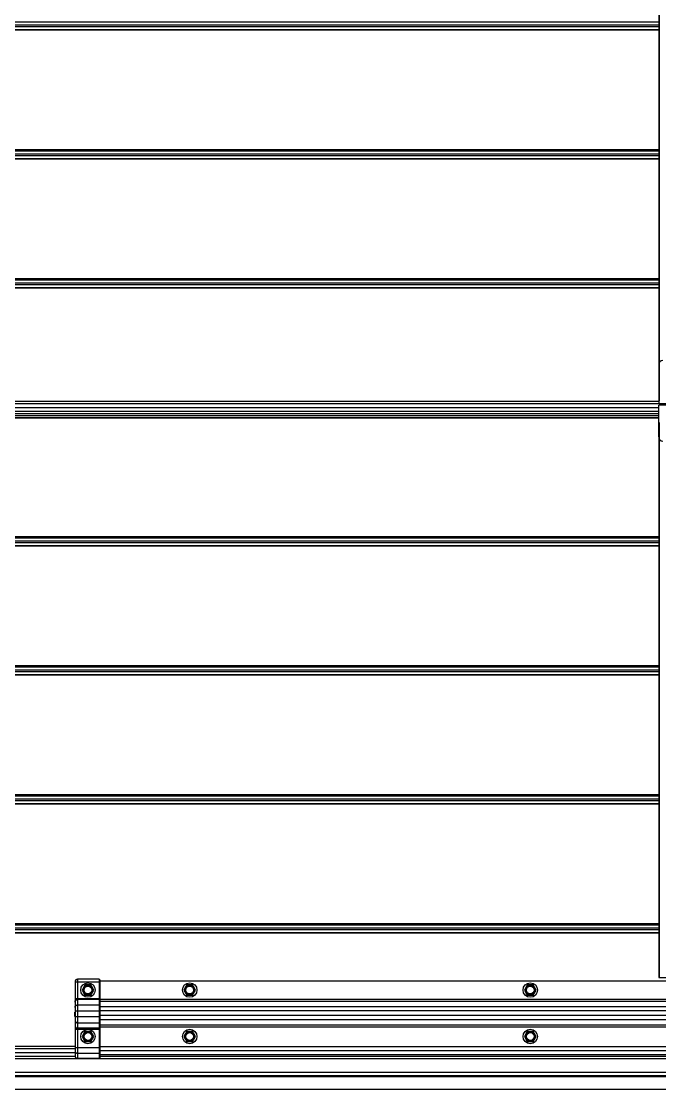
# Model space of a CAD drawing. Header units: millimetres. Extents: x 21899 to 38731, y -5425 to 3612.
# Drawn here: x 22536 to 23154, y -5423 to -4388 of the extents above; entities that cross this region are included whole.
import ezdxf

# ---------------------------------------------------------------- set-up
doc = ezdxf.new("R2010")
doc.units = ezdxf.units.MM

msp = doc.modelspace()

# ---------------------------------------------------------------- linework, layer by layer
at = {"color": 7, "linetype": 'Continuous'}
for p, q in [((23153.26024583445, -4233.211075831639), (23153.26024583445, -4755.667433996785)), ((23153.26024583445, -4755.667433996785), (23153.56024583445, -4755.667433996785)), ((23153.26024583445, -4762.417433996785), (22358.76024583445, -4762.417433996785)), ((23153.26024583445, -4767.967433996784), (22358.76024583445, -4767.967433996784)), ((23153.26024583445, -4772.047433996782), (22358.76024583445, -4772.047433996782)), ((23153.26024583445, -4776.467433996784), (23153.26024583445, -5103.432768112425)), ((23153.26024583445, -5103.432768112425), (23153.26024583445, -5314.467433996784)), ((22587.62621607925, -5318.467433996784), (22587.62621607925, -5390.576129918283)), ((22611.12621607925, -5315.967433996784), (22590.12621607925, -5315.967433996784)), ((22611.62621607925, -5316.467433996784), (22611.62621607925, -5392.141346231982)), ((22659.62621607925, -5317.967433996784), (22611.62621607925, -5317.967433996784)), ((23206.26024583445, -5317.967433996784), (22659.62621607925, -5317.967433996784)), ((23153.26024583445, -5314.467433996784), (23227.26024583445, -5314.467433996784)), ((22597.27621607926, -5321.531089195187), (22594.42621607926, -5326.467433996784)), ((22594.42621607926, -5326.467433996784), (22597.27621607926, -5331.403778798283)), ((22602.97621607926, -5321.531089195187), (22597.27621607926, -5321.531089195187)), ((22605.82621607927, -5326.467433996784), (22602.97621607926, -5321.531089195187)), ((22602.97621607926, -5331.403778798283), (22605.82621607927, -5326.467433996784)), ((22695.91024583446, -5321.531089195187), (22693.06024583445, -5326.467433996784)), ((22693.06024583445, -5326.467433996784), (22695.91024583446, -5331.403778798283)), ((22701.61024583445, -5321.531089195187), (22695.91024583446, -5321.531089195187)), ((22704.46024583446, -5326.467433996784), (22701.61024583445, -5321.531089195187)), ((22701.61024583445, -5331.403778798283), (22704.46024583446, -5326.467433996784)), ((23025.91024583446, -5321.531089195187), (23023.06024583445, -5326.467433996784)), ((23023.06024583445, -5326.467433996784), (23025.91024583446, -5331.403778798283)), ((23031.61024583445, -5321.531089195187), (23025.91024583446, -5321.531089195187)), ((23034.46024583446, -5326.467433996784), (23031.61024583445, -5321.531089195187)), ((23031.61024583445, -5331.403778798283), (23034.46024583446, -5326.467433996784)), ((22597.27621607926, -5331.403778798283), (22602.97621607926, -5331.403778798283)), ((22695.91024583446, -5331.403778798283), (22701.61024583445, -5331.403778798283)), ((23025.91024583446, -5331.403778798283), (23031.61024583445, -5331.403778798283)), ((22587.42621607926, -5351.967433996784), (22587.42621607926, -5347.967433996784)), ((22587.62621607925, -5347.967433996784), (22587.42621607926, -5347.967433996784)), ((22587.62621607925, -5351.456795700184), (22587.42621607926, -5351.456795700184)), ((22587.62621607925, -5351.967433996784), (22587.42621607926, -5351.967433996784)), ((22597.27621607926, -5366.531089195187), (22594.42621607926, -5371.467433996784)), ((22594.42621607926, -5371.467433996784), (22597.27621607926, -5376.403778798283)), ((22602.97621607926, -5366.531089195187), (22597.27621607926, -5366.531089195187)), ((22605.82621607927, -5371.467433996784), (22602.97621607926, -5366.531089195187)), ((22602.97621607926, -5376.403778798283), (22605.82621607927, -5371.467433996784)), ((22695.91024583446, -5366.531089195187), (22693.06024583445, -5371.467433996784)), ((22693.06024583445, -5371.467433996784), (22695.91024583446, -5376.403778798283)), ((22701.61024583445, -5366.531089195187), (22695.91024583446, -5366.531089195187)), ((22704.46024583446, -5371.467433996784), (22701.61024583445, -5366.531089195187)), ((22701.61024583445, -5376.403778798283), (22704.46024583446, -5371.467433996784)), ((23025.91024583446, -5366.531089195187), (23023.06024583445, -5371.467433996784)), ((23023.06024583445, -5371.467433996784), (23025.91024583446, -5376.403778798283)), ((23031.61024583445, -5366.531089195187), (23025.91024583446, -5366.531089195187)), ((23034.46024583446, -5371.467433996784), (23031.61024583445, -5366.531089195187)), ((23031.61024583445, -5376.403778798283), (23034.46024583446, -5371.467433996784)), ((22597.27621607926, -5376.403778798283), (22602.97621607926, -5376.403778798283)), ((22695.91024583446, -5376.403778798283), (22701.61024583445, -5376.403778798283)), ((23025.91024583446, -5376.403778798283), (23031.61024583445, -5376.403778798283)), ((22587.62621607925, -5387.417433996785), (22358.76024583445, -5387.417433996785)), ((25027.76024583445, -5392.967433996784), (22358.76024583445, -5392.967433996784)), ((22590.12621607925, -5392.532650310486), (22611.12621607925, -5392.532650310486)), ((24767.37026534829, -5389.167433996785), (22611.62621607925, -5389.167433996785)), ((21917.10988160016, -5410.391115070133), (25517.10988160016, -5410.391115070133)), ((25098.0734292887, -5409.737602498788), (22266.0734292887, -5409.737602498788)), ((24092.01925509666, -5422.967433996784), (22358.76024583445, -5422.967433996784))]:
    msp.add_line(p, q, dxfattribs=at)
at = {"color": 9, "linetype": 'Continuous'}
for p, q in [((23153.56024583445, -4233.211075831639), (23153.56024583445, -4755.667433996785)), ((22304.07343046981, -4388.221925338981), (23153.26024583445, -4388.221925338983)), ((22304.07343046981, -4391.190976861382), (23153.26024583445, -4391.190976861382)), ((22304.07343046981, -4392.743891132084), (23153.26024583445, -4392.743891132084)), ((22304.07343046981, -4395.712942654482), (23153.26024583445, -4395.712942654483)), ((23153.26024583445, -4396.489399789783), (22304.07343046981, -4396.489399789782)), ((23153.26024583445, -4512.445468203687), (22358.76024583445, -4512.445468203687)), ((22358.76024583445, -4513.221925338983), (23153.26024583445, -4513.221925338983)), ((22358.76024583445, -4516.190976861382), (23153.26024583445, -4516.190976861382)), ((22358.76024583445, -4517.743891132084), (23153.26024583445, -4517.743891132084)), ((22358.76024583445, -4520.712942654483), (23153.26024583445, -4520.712942654483)), ((23153.26024583445, -4521.489399789783), (22358.76024583445, -4521.489399789783)), ((23153.26024583445, -4637.445468203687), (22358.76024583445, -4637.445468203687)), ((22358.76024583445, -4638.221925338983), (23153.26024583445, -4638.221925338983)), ((22358.76024583445, -4641.190976861382), (23153.26024583445, -4641.190976861382)), ((22358.76024583445, -4642.743891132084), (23153.26024583445, -4642.743891132084)), ((22358.76024583445, -4645.712942654483), (23153.26024583445, -4645.712942654483)), ((23153.26024583445, -4646.489399789783), (22358.76024583445, -4646.489399789783)), ((23153.26024583445, -4756.040733996784), (22358.76024583445, -4756.040733996784)), ((23164.05111431848, -4758.475760407286), (22358.76024583445, -4758.475760407286)), ((23153.26024583445, -4762.320905572486), (22358.76024583445, -4762.320905572486)), ((23153.26024583445, -4765.967433996784), (22358.76024583445, -4765.967433996784)), ((22358.76024583445, -4769.750435921085), (23153.26024583445, -4769.750435921082)), ((22358.76024583445, -4772.079537038886), (23153.26024583445, -4772.079537038886)), ((23153.56024583445, -4776.467433996784), (23153.56024583445, -5103.432768112425)), ((23153.26024583445, -4887.445468203687), (22358.76024583445, -4887.445468203687)), ((22358.76024583445, -4888.221925338983), (23153.26024583445, -4888.221925338983)), ((22358.76024583445, -4891.190976861382), (23153.26024583445, -4891.190976861382)), ((22358.76024583445, -4892.743891132084), (23153.26024583445, -4892.743891132084)), ((22358.76024583445, -4895.712942654483), (23153.26024583445, -4895.712942654483)), ((23153.26024583445, -4896.489399789783), (22358.76024583445, -4896.489399789783)), ((23153.26024583445, -5012.445468203687), (22358.76024583445, -5012.445468203687)), ((22358.76024583445, -5013.221925338983), (23153.26024583445, -5013.221925338983)), ((22358.76024583445, -5016.190976861382), (23153.26024583445, -5016.190976861382)), ((22358.76024583445, -5017.743891132084), (23153.26024583445, -5017.743891132084)), ((22358.76024583445, -5020.712942654483), (23153.26024583445, -5020.712942654483)), ((23153.26024583445, -5021.489399789783), (22358.76024583445, -5021.489399789783)), ((23153.56024583445, -5103.432768112425), (23153.56024583445, -5314.467433996784)), ((23153.26024583445, -5137.445468203687), (22358.76024583445, -5137.445468203687)), ((22358.76024583445, -5138.221925338983), (23153.26024583445, -5138.221925338983)), ((22358.76024583445, -5141.190976861382), (23153.26024583445, -5141.190976861382)), ((22358.76024583445, -5142.743891132084), (23153.26024583445, -5142.743891132084)), ((22358.76024583445, -5145.712942654483), (23153.26024583445, -5145.712942654483)), ((23153.26024583445, -5146.489399789783), (22358.76024583445, -5146.489399789783)), ((23153.26024583445, -5262.445468203687), (22358.76024583445, -5262.445468203687)), ((22358.76024583445, -5263.221925338983), (23153.26024583445, -5263.221925338983)), ((22358.76024583445, -5266.190976861382), (23153.26024583445, -5266.190976861382)), ((22358.76024583445, -5267.743891132084), (23153.26024583445, -5267.743891132084)), ((22358.76024583445, -5270.712942654483), (23153.26024583445, -5270.712942654483)), ((23153.26024583445, -5271.489399789783), (22358.76024583445, -5271.489399789783)), ((22587.62621607925, -5318.467433996784), (22611.62621607925, -5318.467433996784)), ((22590.12621607925, -5315.967433996784), (22590.12621607925, -5392.532650310486)), ((22611.12621607925, -5315.967433996784), (22611.12621607925, -5392.532650310486)), ((22587.62621607925, -5334.628334365587), (22611.62621607925, -5334.628334365587)), ((22611.12621607925, -5335.613142118584), (22590.12621607925, -5335.613142118584)), ((22590.12621607925, -5340.852793080883), (22611.12621607925, -5340.852793080883)), ((22659.62621607925, -5335.467433996784), (22611.62621607925, -5335.467433996784)), ((22659.62621607925, -5337.437049502782), (22611.62621607925, -5337.437049502782)), ((23206.26024583445, -5335.467433996784), (22659.62621607925, -5335.467433996784)), ((24743.37026534829, -5337.437049502782), (22659.62621607925, -5337.437049502782)), ((22587.62621607925, -5346.761639598984), (22611.62621607925, -5346.761639598984)), ((22659.62621607925, -5342.734245096586), (22611.62621607925, -5342.734245096586)), ((22659.62621607925, -5346.673476108585), (22611.62621607925, -5346.673476108585)), ((22659.62621607925, -5351.261391884886), (22611.62621607925, -5351.261391884886)), ((24743.37026534829, -5342.734245096586), (22659.62621607925, -5342.734245096586)), ((24743.37026534829, -5346.673476108585), (22659.62621607925, -5346.673476108585)), ((24743.37026534829, -5351.261391884886), (22659.62621607925, -5351.261391884886)), ((22587.62621607925, -5352.261639598984), (22611.62621607925, -5352.261639598984)), ((22590.12621607925, -5358.170486116984), (22611.12621607925, -5358.170486116984)), ((22659.62621607925, -5355.200622896884), (22611.62621607925, -5355.200622896884)), ((22659.62621607925, -5360.497818490685), (22611.62621607925, -5360.497818490685)), ((24743.37026534829, -5355.200622896884), (22659.62621607925, -5355.200622896884)), ((24743.37026534829, -5360.497818490685), (22659.62621607925, -5360.497818490685)), ((22587.62621607925, -5364.394944832382), (22611.62621607925, -5364.394944832382)), ((22611.12621607925, -5363.410137079283), (22590.12621607925, -5363.410137079283)), ((22659.62621607925, -5362.467433996784), (22611.62621607925, -5362.467433996784)), ((24743.37026534829, -5362.467433996784), (22659.62621607925, -5362.467433996784)), ((22587.62621607925, -5381.040733996784), (22358.76024583445, -5381.040733996784)), ((22587.62621607925, -5382.192232959284), (22611.62621607925, -5382.192232959284)), ((24767.37026534829, -5381.382573960584), (22611.62621607925, -5381.382573960584)), ((22587.62621607925, -5383.475760407286), (22358.76024583445, -5383.475760407286)), ((22587.62621607925, -5387.320905572486), (22358.76024583445, -5387.320905572486)), ((22587.67672634286, -5390.967433996784), (22358.76024583445, -5390.967433996784)), ((22590.12621607925, -5387.670490057286), (22611.12621607925, -5387.670490057286)), ((24767.37026534829, -5385.295614744884), (22611.62621607925, -5385.295614744884)), ((24767.37026534829, -5390.967433996784), (22611.62621607925, -5390.967433996784)), ((25027.76024583445, -5406.467433996784), (22358.76024583445, -5406.467433996784))]:
    msp.add_line(p, q, dxfattribs=at)
at = {"color": 3, "linetype": 'Continuous'}
for p, q in [((23153.26024583445, -4720.467433996784), (23153.26024583445, -4758.467433996784)), ((23153.26024583445, -4758.467433996784), (23163.96024583446, -4758.467433996784)), ((23163.76024583445, -4759.767433996783), (23153.26024583445, -4759.767433996783)), ((23153.26024583445, -4790.467433996784), (23153.26024583445, -4759.767478589083))]:
    msp.add_line(p, q, dxfattribs=at)
msp.add_line((25027.76024583445, -5410.467433996784), (22358.76024583445, -5410.467433996788))
at = {"color": 7, "linetype": 'Continuous'}
for centre, radius in [((22600.12621607925, -5326.467433996784), 7), ((22698.76024583445, -5326.467433996784), 7), ((23028.76024583445, -5326.467433996784), 7), ((22600.12621607925, -5326.467433996784), 3.75), ((22698.76024583445, -5326.467433996784), 3.75), ((23028.76024583445, -5326.467433996784), 3.75), ((22600.12621607925, -5371.467433996784), 7), ((22600.12621607925, -5371.467433996784), 3.75), ((22698.76024583445, -5371.467433996784), 7), ((22698.76024583445, -5371.467433996784), 3.75), ((23028.76024583445, -5371.467433996784), 7), ((23028.76024583445, -5371.467433996784), 3.75)]:
    msp.add_circle(centre, radius, dxfattribs=at)
at = {"color": 9, "linetype": 'Continuous'}
for centre in [(22600.12621607925, -5326.467433996784), (22698.76024583445, -5326.467433996784), (23028.76024583445, -5326.467433996784), (22600.12621607925, -5371.467433996784), (22698.76024583445, -5371.467433996784), (23028.76024583445, -5371.467433996784)]:
    msp.add_circle(centre, 4.7, dxfattribs=at)
at = {"color": 3, "linetype": 'Continuous'}
for centre, start, end in [((23157.26024583445, -4720.467433996784), 90, 180), ((23157.26024583445, -4790.467433996784), 180, 270)]:
    msp.add_arc(centre, 4, start, end, dxfattribs=at)
at = {"color": 7, "linetype": 'Continuous'}
for centre, radius, start, end in [((22590.12621607925, -5318.467433996784), 2.5, 90, 180), ((22611.12621607925, -5316.467433996784), 0.5, 0, 90)]:
    msp.add_arc(centre, radius, start, end, dxfattribs=at)
at = {"color": 9, "linetype": 'Continuous'}
for points, start_tangent, end_tangent in [([(22587.62621607925, -5338.075161501083), (22587.62692409256, -5338.016571108486), (22587.62904773136, -5337.958013902085), (22587.63258579276, -5337.899523049384), (22587.63753627286, -5337.841131680087), (22587.64389636766, -5337.782872867787), (22587.65166247456, -5337.724779610884), (22587.66083019496, -5337.666884813983), (22587.67139433617, -5337.609221269284), (22587.68334891436, -5337.551821638184), (22587.69668715846, -5337.494718432283), (22587.71140151356, -5337.437943995485), (22587.72748364526, -5337.381530485482), (22587.74492444446, -5337.325509855384), (22587.76371403257, -5337.269913835984), (22587.78384176677, -5337.214773917383), (22587.80529624676, -5337.160121331484), (22587.82806532035, -5337.105987034085), (22587.85213609097, -5337.052401687282), (22587.87749492456, -5336.999395642584), (22587.90412745766, -5336.946998922986), (22587.93201860537, -5336.895241206783), (22587.96115256986, -5336.844151809886), (22587.99151284926, -5336.793759669885), (22588.02308224727, -5336.744093329582), (22588.05584288256, -5336.695180920282), (22588.08977619917, -5336.647050146787), (22588.12486297695, -5336.599728270683), (22588.16108334246, -5336.553242095584), (22588.19841677997, -5336.507617951784), (22588.23684214347, -5336.462881681286), (22588.27633766836, -5336.419058623183), (22588.31688098406, -5336.376173599385), (22588.35844912636, -5336.334250900285), (22588.40101855056, -5336.293314271485), (22588.44456514507, -5336.253386899882), (22588.48906424447, -5336.214491400684), (22588.53449064396, -5336.176649804884), (22588.58081861376, -5336.139883546182), (22588.62802191306, -5336.104213449484), (22588.67607380536, -5336.069659718583), (22588.72494707366, -5336.036241925283), (22588.77461403566, -5336.003978997682), (22588.82504655936, -5335.972889209786), (22588.87621607925, -5335.942990171186), (22588.92809361246, -5335.914298817182), (22588.98064977497, -5335.886831398684), (22589.03385479836, -5335.860603473486), (22589.08767854676, -5335.835629897583), (22589.14209053386, -5335.811924816082), (22589.19705994017, -5335.789501655885), (22589.25255563026, -5335.768373117682), (22589.30854617096, -5335.748551168885), (22589.36499984867, -5335.730047036885), (22589.42188468717, -5335.712871202684), (22589.47916846655, -5335.697033394683), (22589.53681874055, -5335.682542583681), (22589.59480285546, -5335.669406977484), (22589.65308796836, -5335.657634016186), (22589.71164106615, -5335.647230368084), (22589.77042898365, -5335.638201925985), (22589.82941842265, -5335.630553803583), (22589.88857597107, -5335.624290332986), (22589.94786812126, -5335.619415061783), (22590.00726128976, -5335.615930751484), (22590.06672183546, -5335.613839375483), (22590.12621607925, -5335.613142118584)], (0, 1), (1, 0)), ([(22587.62621607925, -5343.314812463383), (22587.62692409256, -5343.256222070786), (22587.62904773136, -5343.197664864385), (22587.63258579276, -5343.139174011683), (22587.63753627286, -5343.080782642386), (22587.64389636766, -5343.022523830086), (22587.65166247456, -5342.964430573184), (22587.66083019496, -5342.906535776283), (22587.67139433617, -5342.848872231583), (22587.68334891436, -5342.791472600484), (22587.69668715846, -5342.734369394582), (22587.71140151356, -5342.677594957784), (22587.72748364526, -5342.621181447785), (22587.74492444446, -5342.565160817687), (22587.76371403257, -5342.509564798283), (22587.78384176677, -5342.454424879785), (22587.80529624676, -5342.399772293784), (22587.82806532035, -5342.345637996385), (22587.85213609097, -5342.292052649582), (22587.87749492456, -5342.239046604884), (22587.90412745766, -5342.186649885285), (22587.93201860537, -5342.134892169082), (22587.96115256986, -5342.083802772186), (22587.99151284926, -5342.033410632184), (22588.02308224727, -5341.983744291882), (22588.05584288256, -5341.934831882683), (22588.08977619917, -5341.886701109086), (22588.12486297695, -5341.839379232983), (22588.16108334246, -5341.792893057884), (22588.19841677997, -5341.747268914087), (22588.23684214347, -5341.702532643585), (22588.27633766836, -5341.658709585487), (22588.31688098406, -5341.615824561684), (22588.35844912636, -5341.573901862585), (22588.40101855056, -5341.532965233784), (22588.44456514507, -5341.493037862185), (22588.48906424447, -5341.454142362983), (22588.53449064396, -5341.416300767183), (22588.58081861376, -5341.379534508482), (22588.62802191306, -5341.343864411783), (22588.67607380536, -5341.309310680883), (22588.72494707366, -5341.275892887586), (22588.77461403566, -5341.243629959985), (22588.82504655936, -5341.212540172086), (22588.87621607925, -5341.182641133486), (22588.92809361246, -5341.153949779482), (22588.98064977497, -5341.126482360984), (22589.03385479836, -5341.100254435785), (22589.08767854676, -5341.075280859886), (22589.14209053386, -5341.051575778381), (22589.19705994017, -5341.029152618185), (22589.25255563026, -5341.008024079982), (22589.30854617096, -5340.988202131184), (22589.36499984867, -5340.969697999282), (22589.42188468717, -5340.952522164984), (22589.47916846655, -5340.936684356982), (22589.53681874055, -5340.922193546083), (22589.59480285546, -5340.909057939783), (22589.65308796836, -5340.897284978486), (22589.71164106615, -5340.886881330383), (22589.77042898365, -5340.877852888285), (22589.82941842265, -5340.870204765883), (22589.88857597107, -5340.863941295285), (22589.94786812126, -5340.859066024082), (22590.00726128976, -5340.855581713784), (22590.06672183546, -5340.853490337884), (22590.12621607925, -5340.852793080887)], (0, 1), (1, 0)), ([(22611.12621607925, -5335.613142118584), (22611.14406224625, -5335.613455865687), (22611.16188567087, -5335.614396707186), (22611.17966364005, -5335.615963444185), (22611.19737349846, -5335.618154080084), (22611.21499267746, -5335.620965823184), (22611.23249872406, -5335.624395090383), (22611.24986932956, -5335.628437511585), (22611.26708235776, -5335.633087935386), (22611.28411587306, -5335.638340435484), (22611.30094816907, -5335.644188318382), (22611.31755779547, -5335.650624131884), (22611.33392358576, -5335.657639674386), (22611.35002468436, -5335.665226005682), (22611.36584057266, -5335.673373458283), (22611.38135109586, -5335.682071649384), (22611.39653648806, -5335.691309494383), (22611.41137739776, -5335.701075221185), (22611.42585491257, -5335.711356384783), (22611.43995058296, -5335.722139883384), (22611.45364644626, -5335.733411974985), (22611.46692504906, -5335.745158295185), (22611.47976946986, -5335.757363874882), (22611.49216334036, -5335.770013160081), (22611.50409086647, -5335.783090031082), (22611.51553684835, -5335.796577823485), (22611.52648669976, -5335.810459348986), (22611.53692646686, -5335.824716917787), (22611.54684284577, -5335.839332360783), (22611.55622319937, -5335.854287052784), (22611.56505557406, -5335.869561936184), (22611.57332871426, -5335.885137545682), (22611.58103207697, -5335.900994032285), (22611.58815584556, -5335.917111189485), (22611.59469094175, -5335.933468478384), (22611.60062903776, -5335.950045053984), (22611.60596256606, -5335.966819791984), (22611.61068473016, -5335.983771315487), (22611.61478951226, -5336.000878022483), (22611.61827168147, -5336.018118112983), (22611.62112680027, -5336.035469616983), (22611.62335123016, -5336.052910422886), (22611.62494213656, -5336.070418304686), (22611.62589749217, -5336.087970951585), (22611.62621607925, -5336.105545995082)], (1, 0), (0, -1)), ([(22611.12621607925, -5340.852793080887), (22611.14406224625, -5340.853106827986), (22611.16188567087, -5340.854047669485), (22611.17966364005, -5340.855614406484), (22611.19737349846, -5340.857805042384), (22611.21499267746, -5340.860616785483), (22611.23249872406, -5340.864046052682), (22611.24986932956, -5340.868088473884), (22611.26708235776, -5340.872738897686), (22611.28411587306, -5340.877991397783), (22611.30094816907, -5340.883839280685), (22611.31755779547, -5340.890275094183), (22611.33392358576, -5340.897290636685), (22611.35002468436, -5340.904876968083), (22611.36584057266, -5340.913024420583), (22611.38135109586, -5340.921722611683), (22611.39653648806, -5340.930960456682), (22611.41137739776, -5340.940726183484), (22611.42585491257, -5340.951007347083), (22611.43995058296, -5340.961790845684), (22611.45364644626, -5340.973062937284), (22611.46692504906, -5340.984809257485), (22611.47976946986, -5340.997014837185), (22611.49216334036, -5341.009664122384), (22611.50409086647, -5341.022740993381), (22611.51553684835, -5341.036228785784), (22611.52648669976, -5341.050110311286), (22611.53692646686, -5341.064367880086), (22611.54684284577, -5341.078983323083), (22611.55622319937, -5341.093938015083), (22611.56505557406, -5341.109212898484), (22611.57332871426, -5341.124788507985), (22611.58103207697, -5341.140644994584), (22611.58815584556, -5341.156762151784), (22611.59469094175, -5341.173119440684), (22611.60062903776, -5341.189696016287), (22611.60596256606, -5341.206470754283), (22611.61068473016, -5341.223422277786), (22611.61478951226, -5341.240528984783), (22611.61827168147, -5341.257769075282), (22611.62112680027, -5341.275120579385), (22611.62335123016, -5341.292561385186), (22611.62494213656, -5341.310069267083), (22611.62589749217, -5341.327621913884), (22611.62621607925, -5341.345196957382)], (1, 0), (0, -1)), ([(22587.62621607925, -5355.708466734484), (22587.62692409256, -5355.767057127085), (22587.62904773136, -5355.825614333482), (22587.63258579276, -5355.884105186286), (22587.63753627286, -5355.942496555583), (22587.64389636766, -5356.000755367784), (22587.65166247456, -5356.058848624782), (22587.66083019496, -5356.116743421686), (22587.67139433617, -5356.174406966284), (22587.68334891436, -5356.231806597383), (22587.69668715846, -5356.288909803285), (22587.71140151356, -5356.345684240086), (22587.72748364526, -5356.402097750086), (22587.74492444446, -5356.458118380184), (22587.76371403257, -5356.513714399583), (22587.78384176677, -5356.568854318184), (22587.80529624676, -5356.623506904087), (22587.82806532035, -5356.677641201584), (22587.85213609097, -5356.731226548285), (22587.87749492456, -5356.784232593085), (22587.90412745766, -5356.836629312582), (22587.93201860537, -5356.888387028886), (22587.96115256986, -5356.939476425783), (22587.99151284926, -5356.989868565683), (22588.02308224727, -5357.039534906084), (22588.05584288256, -5357.088447315286), (22588.08977619917, -5357.136578088785), (22588.12486297695, -5357.183899964986), (22588.16108334246, -5357.230386140081), (22588.19841677997, -5357.276010283882), (22588.23684214347, -5357.320746554282), (22588.27633766836, -5357.364569612384), (22588.31688098406, -5357.407454636284), (22588.35844912636, -5357.449377335282), (22588.40101855056, -5357.490313964083), (22588.44456514507, -5357.530241335784), (22588.48906424447, -5357.569136834883), (22588.53449064396, -5357.606978430786), (22588.58081861376, -5357.643744689483), (22588.62802191306, -5357.679414786182), (22588.67607380536, -5357.713968516984), (22588.72494707366, -5357.747386310284), (22588.77461403566, -5357.779649237984), (22588.82504655936, -5357.810739025785), (22588.87621607925, -5357.840638064385), (22588.92809361246, -5357.869329418483), (22588.98064977497, -5357.896796836985), (22589.03385479836, -5357.923024762082), (22589.08767854676, -5357.947998337984), (22589.14209053386, -5357.971703419485), (22589.19705994017, -5357.994126579682), (22589.25255563026, -5358.015255117885), (22589.30854617096, -5358.035077066686), (22589.36499984867, -5358.053581198687), (22589.42188468717, -5358.070757032985), (22589.47916846655, -5358.086594840885), (22589.53681874055, -5358.101085651886), (22589.59480285546, -5358.114221258083), (22589.65308796836, -5358.125994219385), (22589.71164106615, -5358.136397867484), (22589.77042898365, -5358.145426309684), (22589.82941842265, -5358.153074431984), (22589.88857597107, -5358.159337902684), (22589.94786812126, -5358.164213173784), (22590.00726128976, -5358.167697484185), (22590.06672183546, -5358.169788860085), (22590.12621607925, -5358.170486116984)], (0, -1), (1, 0)), ([(22587.62621607925, -5360.948117696784), (22587.62692409256, -5361.006708089384), (22587.62904773136, -5361.065265295782), (22587.63258579276, -5361.123756148585), (22587.63753627286, -5361.182147517882), (22587.64389636766, -5361.240406330182), (22587.65166247456, -5361.298499587085), (22587.66083019496, -5361.356394383985), (22587.67139433617, -5361.414057928583), (22587.68334891436, -5361.471457559785), (22587.69668715846, -5361.528560765584), (22587.71140151356, -5361.585335202386), (22587.72748364526, -5361.641748712484), (22587.74492444446, -5361.697769342483), (22587.76371403257, -5361.753365361883), (22587.78384176677, -5361.808505280484), (22587.80529624676, -5361.863157866386), (22587.82806532035, -5361.917292163884), (22587.85213609097, -5361.970877510585), (22587.87749492456, -5362.023883555385), (22587.90412745766, -5362.076280274881), (22587.93201860537, -5362.128037991186), (22587.96115256986, -5362.179127388083), (22587.99151284926, -5362.229519527982), (22588.02308224727, -5362.279185868387), (22588.05584288256, -5362.328098277585), (22588.08977619917, -5362.376229051182), (22588.12486297695, -5362.423550927286), (22588.16108334246, -5362.470037102385), (22588.19841677997, -5362.515661246181), (22588.23684214347, -5362.560397516585), (22588.27633766836, -5362.604220574683), (22588.31688098406, -5362.647105598584), (22588.35844912636, -5362.689028297582), (22588.40101855056, -5362.729964926382), (22588.44456514507, -5362.769892298084), (22588.48906424447, -5362.808787797187), (22588.53449064396, -5362.846629393085), (22588.58081861376, -5362.883395651786), (22588.62802191306, -5362.919065748481), (22588.67607380536, -5362.953619479284), (22588.72494707366, -5362.987037272584), (22588.77461403566, -5363.019300200283), (22588.82504655936, -5363.050389988182), (22588.87621607925, -5363.080289026684), (22588.92809361246, -5363.108980380786), (22588.98064977497, -5363.136447799285), (22589.03385479836, -5363.162675724385), (22589.08767854676, -5363.187649300382), (22589.14209053386, -5363.211354381785), (22589.19705994017, -5363.233777541982), (22589.25255563026, -5363.254906080185), (22589.30854617096, -5363.274728028986), (22589.36499984867, -5363.293232160986), (22589.42188468717, -5363.310407995285), (22589.47916846655, -5363.326245803184), (22589.53681874055, -5363.340736614186), (22589.59480285546, -5363.353872220383), (22589.65308796836, -5363.365645181684), (22589.71164106615, -5363.376048829787), (22589.77042898365, -5363.385077271983), (22589.82941842265, -5363.392725394284), (22589.88857597107, -5363.398988864983), (22589.94786812126, -5363.403864136084), (22590.00726128976, -5363.407348446484), (22590.06672183546, -5363.409439822384), (22590.12621607925, -5363.410137079283)], (0, -1), (1, 0)), ([(22611.12621607925, -5358.170486116984), (22611.14406224625, -5358.170172369884), (22611.16188567087, -5358.169231528382), (22611.17966364005, -5358.167664791386), (22611.19737349846, -5358.165474155585), (22611.21499267746, -5358.162662412486), (22611.23249872406, -5358.159233145287), (22611.24986932956, -5358.155190723986), (22611.26708235776, -5358.150540300185), (22611.28411587306, -5358.145287800084), (22611.30094816907, -5358.139439917186), (22611.31755779547, -5358.133004103782), (22611.33392358576, -5358.125988561182), (22611.35002468436, -5358.118402229886), (22611.36584057266, -5358.110254777284), (22611.38135109586, -5358.101556586285), (22611.39653648806, -5358.092318741184), (22611.41137739776, -5358.082553014387), (22611.42585491257, -5358.072271850886), (22611.43995058296, -5358.061488352285), (22611.45364644626, -5358.050216260586), (22611.46692504906, -5358.038469940484), (22611.47976946986, -5358.026264360686), (22611.49216334036, -5358.013615075486), (22611.50409086647, -5358.000538204486), (22611.51553684835, -5357.987050412185), (22611.52648669976, -5357.973168886585), (22611.53692646686, -5357.958911317784), (22611.54684284577, -5357.944295874784), (22611.55622319937, -5357.929341182886), (22611.56505557406, -5357.914066299383), (22611.57332871426, -5357.898490689984), (22611.58103207697, -5357.882634203286), (22611.58815584556, -5357.866517046083), (22611.59469094175, -5357.850159757285), (22611.60062903776, -5357.833583181682), (22611.60596256606, -5357.816808443686), (22611.61068473016, -5357.799856920084), (22611.61478951226, -5357.782750213084), (22611.61827168147, -5357.765510122686), (22611.62112680027, -5357.748158618584), (22611.62335123016, -5357.730717812783), (22611.62494213656, -5357.713209930882), (22611.62589749217, -5357.695657284085), (22611.62621607925, -5357.678082240485)], (1, 0), (0, 1)), ([(22611.12621607925, -5363.410137079283), (22611.14406224625, -5363.409823332184), (22611.16188567087, -5363.408882490685), (22611.17966364005, -5363.407315753686), (22611.19737349846, -5363.405125117884), (22611.21499267746, -5363.402313374785), (22611.23249872406, -5363.398884107586), (22611.24986932956, -5363.394841686286), (22611.26708235776, -5363.390191262484), (22611.28411587306, -5363.384938762383), (22611.30094816907, -5363.379090879485), (22611.31755779547, -5363.372655066085), (22611.33392358576, -5363.365639523583), (22611.35002468436, -5363.358053192185), (22611.36584057266, -5363.349905739584), (22611.38135109586, -5363.341207548585), (22611.39653648806, -5363.331969703484), (22611.41137739776, -5363.322203976784), (22611.42585491257, -5363.311922813185), (22611.43995058296, -5363.301139314584), (22611.45364644626, -5363.289867222886), (22611.46692504906, -5363.278120902783), (22611.47976946986, -5363.265915322985), (22611.49216334036, -5363.253266037786), (22611.50409086647, -5363.240189166785), (22611.51553684835, -5363.226701374484), (22611.52648669976, -5363.212819848884), (22611.53692646686, -5363.198562280084), (22611.54684284577, -5363.183946837185), (22611.55622319937, -5363.168992145185), (22611.56505557406, -5363.153717261683), (22611.57332871426, -5363.138141652284), (22611.58103207697, -5363.122285165586), (22611.58815584556, -5363.106168008382), (22611.59469094175, -5363.089810719584), (22611.60062903776, -5363.073234143982), (22611.60596256606, -5363.056459405985), (22611.61068473016, -5363.039507882384), (22611.61478951226, -5363.022401175383), (22611.61827168147, -5363.005161084986), (22611.62112680027, -5362.987809580884), (22611.62335123016, -5362.970368775083), (22611.62494213656, -5362.952860893181), (22611.62589749217, -5362.935308246384), (22611.62621607925, -5362.917733202785)], (1, 0), (0, 1)), ([(22587.62621607925, -5385.713969665185), (22587.62692409256, -5385.760530345682), (22587.62904773136, -5385.807064653784), (22587.63258579276, -5385.853546231783), (22587.63753627286, -5385.899948752283), (22587.64389636766, -5385.946245932182), (22587.65166247456, -5385.992411548285), (22587.66083019496, -5386.038419452083), (22587.67139433617, -5386.084243583982), (22587.68334891436, -5386.129857988783), (22587.69668715846, -5386.175236830082), (22587.71140151356, -5386.220354404782), (22587.72748364526, -5386.265185157683), (22587.74492444446, -5386.309703696383), (22587.76371403257, -5386.353884804985), (22587.78384176677, -5386.397703458884), (22587.80529624676, -5386.441134838684), (22587.82806532035, -5386.484154344385), (22587.85213609097, -5386.526737609283), (22587.87749492456, -5386.568860513786), (22587.90412745766, -5386.610499199081), (22587.93201860537, -5386.651630080583), (22587.96115256986, -5386.692229861184), (22587.99151284926, -5386.732275544886), (22588.02308224727, -5386.771744449283), (22588.05584288256, -5386.810614218886), (22588.08977619917, -5386.848862837282), (22588.12486297695, -5386.886468640185), (22588.16108334246, -5386.923410327285), (22588.19841677997, -5386.959666974284), (22588.23684214347, -5386.995218045084), (22588.27633766836, -5387.030043403285), (22588.31688098406, -5387.064123323284), (22588.35844912636, -5387.097438501982), (22588.40101855056, -5387.129970069183), (22588.44456514507, -5387.161699598784), (22588.48906424447, -5387.192609118685), (22588.53449064396, -5387.222681121582), (22588.58081861376, -5387.251898574284), (22588.62802191306, -5387.280244927782), (22588.67607380536, -5387.307704126282), (22588.72494707366, -5387.334260616686), (22588.77461403566, -5387.359899357087), (22588.82504655936, -5387.384605825484), (22588.87621607925, -5387.408366027785), (22588.92809361246, -5387.431166505981), (22588.98064977497, -5387.452994345682), (22589.03385479836, -5387.473837183383), (22589.08767854676, -5387.493683213384), (22589.14209053386, -5387.512521194783), (22589.19705994017, -5387.530340457482), (22589.25255563026, -5387.547130908484), (22589.30854617096, -5387.562883037584), (22589.36499984867, -5387.577587922382), (22589.42188468717, -5387.591237234084), (22589.47916846655, -5387.603823241583), (22589.53681874055, -5387.615338815884), (22589.59480285546, -5387.625777434487), (22589.65308796836, -5387.635133184982), (22589.71164106615, -5387.643400767984), (22589.77042898365, -5387.650575500784), (22589.82941842265, -5387.656653319385), (22589.88857597107, -5387.661630781486), (22589.94786812126, -5387.665505067585), (22590.00726128976, -5387.668273983285), (22590.06672183546, -5387.669935960284), (22590.12621607925, -5387.670490057282)], (0, -1), (1, 0)), ([(22611.12621607925, -5387.670490057282), (22611.14406224625, -5387.670240728383), (22611.16188567087, -5387.669493059284), (22611.17966364005, -5387.668248002987), (22611.19737349846, -5387.666507145985), (22611.21499267746, -5387.664272706685), (22611.23249872406, -5387.661547532685), (22611.24986932956, -5387.658335096787), (22611.26708235776, -5387.654639492686), (22611.28411587306, -5387.650465429784), (22611.30094816907, -5387.645818227482), (22611.31755779547, -5387.640703807885), (22611.33392358576, -5387.635128688484), (22611.35002468436, -5387.629099973981), (22611.36584057266, -5387.622625346985), (22611.38135109586, -5387.615713058583), (22611.39653648806, -5387.608371917284), (22611.41137739776, -5387.600611278283), (22611.42585491257, -5387.592441031384), (22611.43995058296, -5387.583871588284), (22611.45364644626, -5387.574913869585), (22611.46692504906, -5387.565579290384), (22611.47976946986, -5387.555879746184), (22611.49216334036, -5387.545827597683), (22611.50409086647, -5387.535435654883), (22611.51553684835, -5387.524717160484), (22611.52648669976, -5387.513685773885), (22611.53692646686, -5387.502355552684), (22611.54684284577, -5387.490740935684), (22611.55622319937, -5387.478856723885), (22611.56505557406, -5387.466718061982), (22611.57332871426, -5387.454340418686), (22611.58103207697, -5387.441739567685), (22611.58815584556, -5387.428931566685), (22611.59469094175, -5387.415932737584), (22611.60062903776, -5387.402759645485), (22611.60596256606, -5387.389429077384), (22611.61068473016, -5387.375958021186), (22611.61478951226, -5387.362363643582), (22611.61827168147, -5387.348663268685), (22611.62112680027, -5387.334874355483), (22611.62335123016, -5387.321014475887), (22611.62494213656, -5387.307101292185), (22611.62589749217, -5387.293152534685), (22611.62621607925, -5387.279185978887)], (1, 0), (0, 1))]:
    msp.add_spline(points, degree=3, dxfattribs=dict(at, start_tangent=start_tangent, end_tangent=end_tangent))
at = {"color": 7, "linetype": 'Continuous'}
for points, start_tangent, end_tangent in [([(22587.62621607925, -5390.576129918287), (22587.62692403817, -5390.622688810183), (22587.62904755506, -5390.669222011084), (22587.63258552235, -5390.715703525484), (22587.63753607486, -5390.762107382585), (22587.64389503366, -5390.808397453586), (22587.65165990496, -5390.854557813984), (22587.66082659447, -5390.900562947785), (22587.67139006466, -5390.946386491984), (22587.68334422757, -5390.992001380286), (22587.69668142316, -5391.037378580984), (22587.71139468777, -5391.082494720986), (22587.72747616086, -5391.127325462285), (22587.74491619685, -5391.171843757382), (22587.76370833186, -5391.216032167782), (22587.78383894656, -5391.259857794286), (22587.80529574346, -5391.303294107982), (22587.82806681936, -5391.346317337086), (22587.85213531436, -5391.388896531682), (22587.87749075406, -5391.431014048083), (22587.90412083926, -5391.472649405185), (22587.93201099806, -5391.513779430587), (22587.96114488956, -5391.554379703584), (22587.99150408196, -5391.594424541183), (22588.02307186647, -5391.633892061081), (22588.05583181867, -5391.672761678785), (22588.08976465336, -5391.711010401285), (22588.12485529316, -5391.748620860382), (22588.16108161076, -5391.785568857182), (22588.19841955196, -5391.821829854985), (22588.23684851897, -5391.857384056582), (22588.27634219856, -5391.892207556486), (22588.31688009166, -5391.926282843984), (22588.35844426297, -5391.959594948983), (22588.40101209866, -5391.992125507784), (22588.44455874866, -5392.023855301284), (22588.48905715137, -5392.054764561786), (22588.53448142576, -5392.084835418083), (22588.58080848616, -5392.114052594485), (22588.62801162877, -5392.142399155784), (22588.67606698076, -5392.169860576085), (22588.72494901656, -5392.196421898983), (22588.77462243706, -5392.222063835683), (22588.82505991046, -5392.246772447385), (22588.87622939025, -5392.270532295284), (22588.92809980577, -5392.293329405782), (22588.98065052886, -5392.315154902984), (22589.03385312157, -5392.335996799085), (22589.08767681046, -5392.355842845982), (22589.14208876777, -5392.374680856085), (22589.19705563216, -5392.392499360883), (22589.25255002447, -5392.409289525285), (22589.30854060977, -5392.425041784381), (22589.36499594097, -5392.439747197985), (22589.42189174987, -5392.453399110282), (22589.47918346096, -5392.465986638987), (22589.53683962017, -5392.477503033182), (22589.59482633325, -5392.487941684582), (22589.65310321146, -5392.497295737283), (22589.71164969607, -5392.505562156884), (22589.77043416096, -5392.512736336483), (22589.82942311496, -5392.518814011682), (22589.88858149016, -5392.523791447084), (22589.94787118337, -5392.527665492084), (22590.00726226516, -5392.530434272785), (22590.06672161646, -5392.532096209385), (22590.12621607925, -5392.532650310482)], (0, -1), (1, 0)), ([(22611.12621607925, -5392.532650310482), (22611.14406224625, -5392.532400981485), (22611.16188567087, -5392.531653312484), (22611.17966364005, -5392.530408256183), (22611.19737349846, -5392.528667399181), (22611.21499267746, -5392.526432959881), (22611.23249872406, -5392.523707785886), (22611.24986932956, -5392.520495349983), (22611.26708235776, -5392.516799745785), (22611.28411587306, -5392.512625682984), (22611.30094816907, -5392.507978480682), (22611.31755779547, -5392.502864061085), (22611.33392358576, -5392.497288941684), (22611.35002468436, -5392.491260227182), (22611.36584057266, -5392.484785600182), (22611.38135109586, -5392.477873311685), (22611.39653648806, -5392.470532170382), (22611.41137739776, -5392.462771531385), (22611.42585491257, -5392.454601284584), (22611.43995058296, -5392.446031841484), (22611.45364644626, -5392.437074122683), (22611.46692504906, -5392.427739543486), (22611.47976946986, -5392.418039999384), (22611.49216334036, -5392.407987850884), (22611.50409086647, -5392.397595907985), (22611.51553684835, -5392.386877413684), (22611.52648669976, -5392.375846027086), (22611.53692646686, -5392.364515805884), (22611.54684284577, -5392.352901188884), (22611.55622319937, -5392.341016977081), (22611.56505557406, -5392.328878315084), (22611.57332871426, -5392.316500671886), (22611.58103207697, -5392.303899820885), (22611.58815584556, -5392.291091819885), (22611.59469094175, -5392.278092990784), (22611.60062903776, -5392.264919898584), (22611.60596256606, -5392.251589330584), (22611.61068473016, -5392.238118274285), (22611.61478951226, -5392.224523896783), (22611.61827168147, -5392.210823521886), (22611.62112680027, -5392.197034608684), (22611.62335123016, -5392.183174729083), (22611.62494213656, -5392.169261545385), (22611.62589749217, -5392.155312787783), (22611.62621607925, -5392.141346231985)], (1, 0), (0, 1))]:
    msp.add_spline(points, degree=3, dxfattribs=dict(at, start_tangent=start_tangent, end_tangent=end_tangent))

doc.saveas('drawing.dxf')
